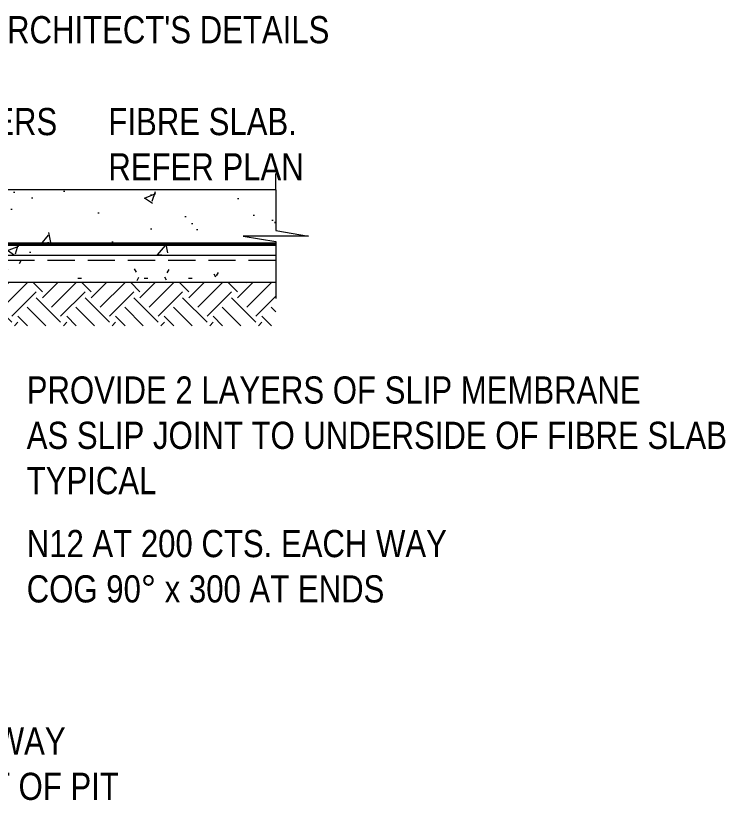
# Model space of a CAD drawing. Header units: millimetres. Extents: x 1606 to 178479, y -4237 to 231581.
# Drawn here: x 177173 to 178479, y 2086 to 3530 of the extents above; entities that cross this region are included whole.
import ezdxf

# ---------------------------------------------------------------- set-up
doc = ezdxf.new("R2010")
doc.units = ezdxf.units.MM
doc.linetypes.add('_SGE_Hidden', pattern=[740, 500, -240])
doc.linetypes.add('SGE_Hidden', pattern=[74, 50, -24])
for name, color, linetype, lineweight in [('A-DETL', 90, 'Continuous', 18), ('A-DETL-6', 90, '_SGE_Hidden', 50), ('A-DETL-GENF', 92, 'Continuous', 18), ('A-DETL-GENF-3', 8, 'Continuous', 13), ('A-DETL-GENF-5', 92, 'SGE_Hidden', 18), ('A-DETL-GENF-6', 92, 'Continuous', 20), ('A-DETL-THIN', 151, 'Continuous', 18), ('G-ANNO-TEXT-1', 7, 'Continuous', 25)]:
    doc.layers.add(name, color=color, linetype=linetype, lineweight=lineweight)
doc.styles.add('Arial Narrow_5', font='ARIALN.TTF', dxfattribs={"height": 50})

# ---------------------------------------------------------------- blocks, each defined once
blk = doc.blocks.new('SGE Subbase Levelling1 - SGE Subbase Levelling-V41-S205-7_DRY SUMP DETAIL')
at = {"layer": 'A-DETL-GENF'}
h = blk.add_hatch(dxfattribs=at)
h.set_pattern_fill('FP_9', color=256, style=0, pattern_type=2)
h.set_pattern_definition([(0, (-3316.536, -3089.667), (162.56, 40.64), [6.706, -115.214, 6.706, -115.214, -650.24]), (0, (-3316.536, -3089.667), (162.56, 40.64), [-243.84, 6.706, -237.134, 6.706, -115.214, -284.48]), (0, (-3316.536, -3089.667), (162.56, 40.64), [-609.6, 6.706, -74.574, 6.706, -196.494]), (120, (-3255.576, -3069.347), (-116.47527, 120.4611), [6.706, -115.214, 6.706, -765.454]), (120, (-3255.576, -3069.347), (-116.47527, 120.4611), [-128.626, -115.214, 6.706, -237.134, -406.4]), (120, (-3255.576, -3069.347), (-116.47527, 120.4611), [-487.68, 6.706, -115.214, 6.706, -277.774]), (120, (-3255.576, -3069.347), (-116.47527, 120.4611), [-616.306, -74.574, 6.706, -196.494]), (240, (-3235.256, -2988.067), (-46.08473, -161.1011), [6.706, -115.214, 6.706, -765.454]), (240, (-3235.256, -2988.067), (-46.08473, -161.1011), [-128.626, -115.214, 6.706, -237.134, -406.4]), (240, (-3235.256, -2988.067), (-46.08473, -161.1011), [-487.68, 6.706, -115.214, 6.706, -277.774]), (240, (-3235.256, -2988.067), (-46.08473, -161.1011), [-616.306, -74.574, 6.706, -196.494])])
h.paths.add_polyline_path([(966.9, -50), (966.9, -10), (0, -10), (0, -50), (598.2, -50)])
at = {"layer": 'A-DETL-GENF-5'}
blk.add_line((966.9, -10), (0, -10), dxfattribs=at)
at = {"layer": 'A-DETL-GENF-6'}
for p, q in [((0, -50), (189, -50)), ((189.2, -50), (966.9, -50))]:
    blk.add_line(p, q, dxfattribs=at)
blk = doc.blocks.new('Break Line - Break Line-2487553-S205-7_DRY SUMP DETAIL')
at = {"layer": 'A-DETL-GENF'}
for p, q in [((75, 0), (85, 60)), ((85, 60), (85, -60)), ((0, 0), (-30, 0)), ((0, 0), (75, 0)), ((85, -60), (95, 0)), ((95, 0), (170, 0)), ((170, 0), (200, 0))]:
    blk.add_line(p, q, dxfattribs=at)
blk = doc.blocks.new('SGE Earth Fill - SGE Earth Fill-1734300-S205-7_DRY SUMP DETAIL')
at = {"layer": 'A-DETL-GENF'}
h = blk.add_hatch(dxfattribs=at)
h.set_pattern_fill('FP_11', color=256, style=0, pattern_type=2)
h.set_pattern_definition([(315, (-3505.54, -3039.67), (89.80256, 0), [63.5, -63.5]), (315, (-3488.7, -3022.83), (89.80256, 0), [63.5, -63.5]), (315, (-3471.86, -3005.99), (89.80256, 0), [63.5, -63.5]), (45, (-3460.636, -3005.99), (0, 89.8026), [63.5, -63.5]), (45, (-3443.796, -3022.83), (0, 89.8026), [63.5, -63.5]), (45, (-3426.956, -3039.67), (0, 89.8026), [63.5, -63.5])])
h.paths.add_polyline_path([(777.9, -80), (777.9, 0), (0, 0), (0.2, -80), (409.2, -80)])

msp = doc.modelspace()

# ---------------------------------------------------------------- hatches: boundary and pattern name
at = {"layer": 'A-DETL-GENF-3'}
h = msp.add_hatch(dxfattribs=at)
h.set_pattern_fill('FP_6', color=256, style=0, pattern_type=2)
h.set_pattern_definition([(50, (815264.85, 89378), (215.17849, -18.825367), [22.5, -247.5]), (355, (815264.85, 89378), (-41.625044, 225.65756), [18, -198]), (100.451, (815282.78, 89376.42), (173.55417, 206.83103), [19.122, -210.343]), (46.184, (815264.85, 89438), (320.17211, -49.65647), [33.75, -371.25]), (96.636, (815291.53, 89433.85), (280.3963, 292.23684), [28.683, -315.514]), (351.184, (815264.85, 89438), (280.39922, 292.23509), [27, -297]), (21, (815294.85, 89423), (179.07263, -120.78564), [22.5, -247.5]), (326, (815294.85, 89423), (72.99487, 217.54477), [18, -198]), (71.451, (815309.77, 89412.93), (252.06757, 96.75776), [19.122, -210.343]), (37.5, (815264.846, 89377.99), (3.647957, 99.868156), [0, -195.6, 0, -201, -198.75]), (37.5, (815264.846, 89377.99), (3.647957, 99.868156), [-396.6, 0, -198.75]), (7.5, (815264.85, 89377.99), (78.920861, 118.323514), [0, -114.6, 0, -191.1, -75.75]), (7.5, (815264.85, 89377.99), (78.920861, 118.323514), [-305.7, 0, -75.75]), (327.5, (815197.946, 89377.99), (160.146731, -6.766462), [0, -75, 0, -234, -310.5]), (327.5, (815197.946, 89377.99), (160.146731, -6.766462), [-309, 0, -310.5]), (317.5, (815167.95, 89377.99), (174.95585, 30.031495), [0, -97.5, 0, -155.4, -220.5]), (317.5, (815167.95, 89377.99), (174.95585, 30.031495), [-252.9, 0, -220.5])])
h.paths.add_polyline_path([(176533.3, 3089.7), (177651.8, 3089.7), (177651.8, 3114.7), (177591.8, 3124.7), (177709.6, 3124.7), (177709.6, 3125), (177651.8, 3134.7), (177651.8, 3149.3), (177649.6, 3149.7), (177651.8, 3149.7), (177651.8, 3209.7), (176533.3, 3209.7), (176533.3, 3109.7)])
h.paths.add_polyline_path([(176750.7, 3114.8), (176749.1, 3115), (176747.7, 3115.6), (176746.3, 3116.7), (176745.5, 3117.8), (176744.9, 3119.2), (176744.7, 3120.8), (176744.9, 3122.3), (176745.5, 3123.8), (176746.4, 3125), (176747.7, 3126), (176749.3, 3126.6), (176750.7, 3126.8), (176752.2, 3126.6), (176753.7, 3126), (176754.9, 3125), (176756.5, 3122.3), (176756.7, 3120.8), (176756.5, 3119.2), (176755.9, 3117.8), (176754.9, 3116.5), (176753.7, 3115.6), (176752.2, 3115)])
h.paths.add_polyline_path([(176685.7, 3114.8), (176684.1, 3115), (176682.7, 3115.6), (176681.4, 3116.5), (176680.5, 3117.8), (176679.9, 3119.2), (176679.7, 3120.8), (176679.9, 3122.3), (176680.5, 3123.8), (176681.4, 3125), (176682.7, 3126), (176684.3, 3126.6), (176685.7, 3126.8), (176687.2, 3126.6), (176688.7, 3126), (176689.9, 3125), (176691.5, 3122.3), (176691.7, 3120.8), (176691.5, 3119.2), (176690.9, 3117.8), (176689.9, 3116.5), (176688.7, 3115.6), (176687.2, 3115)])
h.paths.add_polyline_path([(176555.7, 3114.8), (176554.1, 3115), (176552.7, 3115.6), (176551.4, 3116.5), (176550.5, 3117.8), (176549.9, 3119.2), (176549.7, 3120.8), (176549.9, 3122.3), (176550.5, 3123.8), (176551.4, 3125), (176552.7, 3126), (176554.3, 3126.6), (176555.7, 3126.8), (176557.2, 3126.6), (176558.7, 3126), (176559.9, 3125), (176561.5, 3122.3), (176561.7, 3120.8), (176561.5, 3119.2), (176560.9, 3117.8), (176559.9, 3116.5), (176558.7, 3115.6), (176557.2, 3115)])
h.paths.add_polyline_path([(176620.7, 3114.8), (176618.5, 3115.2), (176617.7, 3115.6), (176616.4, 3116.5), (176615.5, 3117.8), (176614.9, 3119.2), (176614.7, 3120.8), (176614.9, 3122.3), (176615.5, 3123.8), (176616.4, 3125), (176618.5, 3126.3), (176619.1, 3126.6), (176620.7, 3126.8), (176622.2, 3126.6), (176623.7, 3126), (176624.9, 3125), (176626.5, 3122.3), (176626.7, 3120.8), (176626.5, 3119.2), (176625.9, 3117.8), (176623.7, 3115.6), (176622.2, 3115)])
h.paths.add_polyline_path([(176685.7, 3180.1), (176684.1, 3180.3), (176682.7, 3180.9), (176681.4, 3181.8), (176680.5, 3183.1), (176679.9, 3184.5), (176679.7, 3186.1), (176679.9, 3187.6), (176680.5, 3189.1), (176681.4, 3190.3), (176682.7, 3191.3), (176684.1, 3191.9), (176685.7, 3192.1), (176687.2, 3191.9), (176688.7, 3191.3), (176689.9, 3190.3), (176690.9, 3189.1), (176691.5, 3187.6), (176691.7, 3186.1), (176691.5, 3184.5), (176690.9, 3183.1), (176689.9, 3181.8), (176688.7, 3180.9), (176687.2, 3180.3)])
h.paths.add_polyline_path([(176555.7, 3180.1), (176554.1, 3180.3), (176552.7, 3180.9), (176551.4, 3181.8), (176550.5, 3183.1), (176549.9, 3184.5), (176549.7, 3186.1), (176549.9, 3187.6), (176550.5, 3189.1), (176551.4, 3190.3), (176552.7, 3191.3), (176554.3, 3191.9), (176555.7, 3192.1), (176557.2, 3191.9), (176558.7, 3191.3), (176559.9, 3190.3), (176560.9, 3189.1), (176561.5, 3187.6), (176561.7, 3186.1), (176561.5, 3184.5), (176560.9, 3183.1), (176559.9, 3181.8), (176558.7, 3180.9), (176557.2, 3180.3)])
h.paths.add_polyline_path([(176620.7, 3180.1), (176618.5, 3180.5), (176617.7, 3180.9), (176616.4, 3181.8), (176615.5, 3183.1), (176614.9, 3184.5), (176614.7, 3186.1), (176614.9, 3187.6), (176615.5, 3189.1), (176616.4, 3190.3), (176618.5, 3191.6), (176619.1, 3191.9), (176620.7, 3192.1), (176622.2, 3191.9), (176623.7, 3191.3), (176624.9, 3190.3), (176625.9, 3189.1), (176626.5, 3187.6), (176626.7, 3186.1), (176626.5, 3184.5), (176625.9, 3183.1), (176623.7, 3180.9), (176622.2, 3180.3)])
h.paths.add_polyline_path([(176750.7, 3180.1), (176749.1, 3180.3), (176747.7, 3180.9), (176746.3, 3182), (176745.5, 3183.1), (176744.9, 3184.5), (176744.7, 3186.1), (176744.9, 3187.6), (176745.5, 3189.1), (176746.4, 3190.3), (176747.7, 3191.3), (176749.1, 3191.9), (176750.7, 3192.1), (176752.2, 3191.9), (176753.7, 3191.3), (176754.9, 3190.3), (176755.9, 3189.1), (176756.5, 3187.6), (176756.7, 3186.1), (176756.5, 3184.5), (176755.9, 3183.1), (176754.9, 3181.8), (176753.7, 3180.9), (176752.2, 3180.3)])

# ---------------------------------------------------------------- linework, layer by layer
at = {"layer": 'A-DETL'}
for p, q in [((177651.8, 3209.7), (176533.3, 3209.7)), ((176533.3, 3089.7), (177651.8, 3089.7))]:
    msp.add_line(p, q, dxfattribs=at)
at = {"layer": 'A-DETL-6'}
msp.add_line((177651.8, 3109.7), (176554.6, 3109.7), dxfattribs=at)
at = {"layer": 'A-DETL-THIN'}
for p, q in [((177651.8, 3209.7), (176533.3, 3209.7)), ((177651.8, 3149.3), (177649.6, 3149.7)), ((177649.6, 3149.7), (177651.8, 3149.7)), ((177709.6, 3124.7), (177709.6, 3125)), ((176533.3, 3089.7), (177651.8, 3089.7))]:
    msp.add_line(p, q, dxfattribs=at)

# ---------------------------------------------------------------- block references
at = {"layer": 'A-DETL-GENF', "rotation": 269.9999999999998}
msp.add_blockref('Break Line - Break Line-2487553-S205-7_DRY SUMP DETAIL', (177651.8, 3209.7), dxfattribs=at)
at = {"layer": 'A-DETL-GENF'}
for name, p in [('SGE Subbase Levelling1 - SGE Subbase Levelling-V41-S205-7_DRY SUMP DETAIL', (176684.9, 3089.7)), ('SGE Earth Fill - SGE Earth Fill-1734300-S205-7_DRY SUMP DETAIL', (176874, 3039.7))]:
    msp.add_blockref(name, p, dxfattribs=at)

# ---------------------------------------------------------------- texts
at = {"layer": 'G-ANNO-TEXT-1', "char_height": 50, "attachment_point": 1, "style": 'Arial Narrow_5'}
for s, insert, width in [("DRY SUMP TO ARCHITECT'S DETAILS", (176705.4, 3529.4), 1268.27), ('GRATE BY OTHERS', (176705.4, 3360.3), 662.194), ('FIBRE SLAB. ', (177343.7, 3360.3), 440.928), ('REFER PLAN', (177343.7, 3277), 436.118), ('PROVIDE 2 LAYERS OF SLIP MEMBRANE ', (177193.4, 2866.3), 1390.126), ('AS SLIP JOINT TO UNDERSIDE OF FIBRE SLAB ', (177193.4, 2782.9), 1585.738), ('TYPICAL', (177193.4, 2699.6), 290.211), ('N12 AT 200 CTS. EACH WAY ', (177193.4, 2583.7), 957.215), ('COG 90° x 300 AT ENDS', (177193.4, 2500.3), 798.481), ('N12 AT 200 CTS. EACH WAY ', (176491.6, 2220.3), 957.215), ('COG 90° x FULL HEIGHT OF PIT', (176491.6, 2136.9), 1059.831)]:
    msp.add_mtext(s, dxfattribs=dict(at, insert=insert, width=width))

doc.saveas('drawing.dxf')
